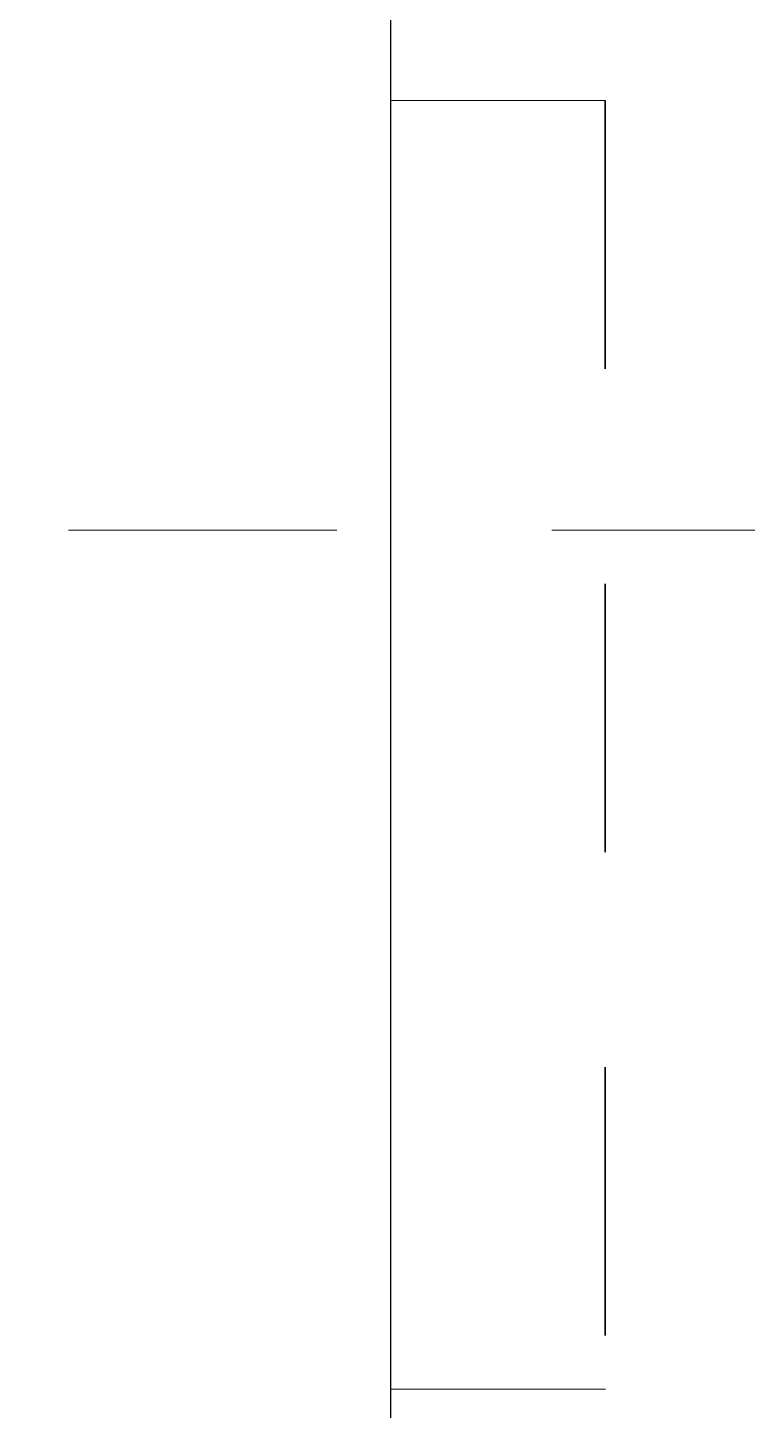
# Model space of a CAD drawing. Header units: metres. Extents: x -232 to 581, y 30 to 789.
# Drawn here: x 224.644 to 224.979, y 674.137 to 674.78 of the extents above; entities that cross this region are included whole.
import ezdxf

# ---------------------------------------------------------------- set-up
doc = ezdxf.new("R2010")
doc.units = ezdxf.units.M
doc.linetypes.add('HIDDEN2', pattern=[0.1875, 0.125, -0.0625])
doc.layers.add('A-WALL', color=250, linetype='Continuous', lineweight=20)
doc.layers.add('baños', color=140, linetype='Continuous', lineweight=0)
doc.layers.add('Techos 1', color=7, linetype='HIDDEN2', lineweight=9, true_color=0x42391a)
doc.styles.get("Standard").update_dxf_attribs({"font": 'arial.ttf'})

# ---------------------------------------------------------------- blocks, each defined once
blk = doc.blocks.new('21.11.2025 LN09 2DO NIVEL')
at = {"layer": 'A-WALL', "color": 18, "true_color": 0x000000}
blk.add_line((263.47851, 157.83143), (263.47851, 156.49143), dxfattribs=at)
at = {"layer": 'A-WALL', "color": 18, "linetype": 'HIDDEN2', "true_color": 0x000000}
for p, q in [((263.57821, 157.40143), (263.47821, 157.40143)), ((263.57821, 157.40143), (263.57821, 156.80143)), ((263.57821, 156.80143), (263.47821, 156.80143))]:
    blk.add_line(p, q, dxfattribs=at)
at = {"layer": 'Techos 1', "color": 18, "true_color": 0x000000}
blk.add_line((259.72851, 157.20143), (274.47851, 157.20143), dxfattribs=at)
at = {"layer": 'baños', "color": 18, "linetype": 'Continuous', "true_color": 0x000000, "flags": 8}
for tag, p in [('MODELNUMBER', (265.51387, 159.78254, 0)), ('TRADENAME', (265.51387, 159.7825, 0)), ('MATERIAL', (265.51387, 159.78242, 0)), ('PRODUCT', (265.51387, 159.78246, 0)), ('MODELNUMBER', (266.68861, 159.78254, 0)), ('TRADENAME', (266.68861, 159.7825, 0)), ('PRODUCT', (266.68861, 159.78246, 0)), ('MATERIAL', (266.68861, 159.78242, 0))]:
    blk.add_attdef(tag, p, '', height=0.0000254, rotation=180.00008, dxfattribs=at)
blk = doc.blocks.new('20.03.2026 LN 09 SEGUNDO NIVEL ARQ')
at = {"layer": 'A-WALL', "color": 5}
blk.add_line((81.74593, -44.86863), (81.74593, -46.20863), dxfattribs=at)
at = {"layer": 'A-WALL', "color": 5, "linetype": 'HIDDEN2'}
for p, q in [((81.84593, -45.29863), (81.74593, -45.29863)), ((81.84593, -45.29863), (81.84593, -45.89863)), ((81.84593, -45.89863), (81.74593, -45.89863))]:
    blk.add_line(p, q, dxfattribs=at)
at = {"layer": 'Techos 1', "color": 5}
blk.add_line((77.99593, -45.49863), (92.74593, -45.49863), dxfattribs=at)
at = {"layer": 'baños', "color": 5, "linetype": 'Continuous', "flags": 8}
for tag, p in [('MODELNUMBER', (83.78129, -42.91752, 0)), ('TRADENAME', (83.78129, -42.91756, 0)), ('PRODUCT', (83.78129, -42.9176, 0)), ('MATERIAL', (83.78129, -42.91764, 0)), ('MODELNUMBER', (84.95603, -42.91752, 0)), ('TRADENAME', (84.95603, -42.91756, 0)), ('MATERIAL', (84.95603, -42.91764, 0)), ('PRODUCT', (84.95603, -42.9176, 0))]:
    blk.add_attdef(tag, p, '', height=0.0000254, rotation=180.00008, dxfattribs=at)
at = {"layer": 'baños', "color": 5, "linetype": 'Continuous'}
for tag, p, rotation in [('MODELNUMBER', (85.8912, -56.99337), 180.00008), ('TRADENAME', (85.89116, -56.99332), 180.00008), ('MATERIAL', (85.89139, -56.99324), 180.00008), ('PRODUCT', (85.89139, -56.99328), 180.00008), ('MODELNUMBER', (86.60077, -56.99337), 179.99992), ('TRADENAME', (86.60077, -56.99332), 179.99992), ('MATERIAL', (86.60077, -56.99324), 179.99992), ('PRODUCT', (86.60077, -56.99328), 179.99992)]:
    blk.add_attdef(tag, p, '', height=0.0000254, rotation=rotation, dxfattribs=at)

msp = doc.modelspace()

# ---------------------------------------------------------------- block references
at = {"color": 1}
for name, p in [('20.03.2026 LN 09 SEGUNDO NIVEL ARQ', (143.06677, 720.04507)), ('21.11.2025 LN09 2DO NIVEL', (-38.66582, 517.34501))]:
    msp.add_blockref(name, p, dxfattribs=at)

doc.saveas('drawing.dxf')
